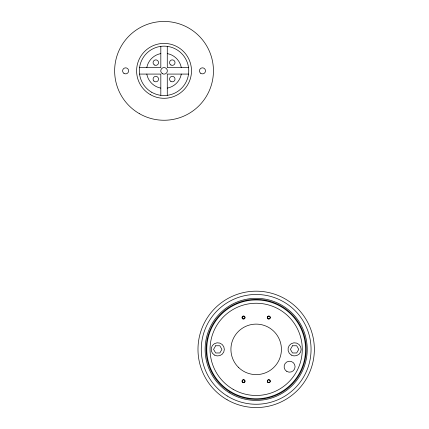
<?xml version="1.0" encoding="UTF-8"?>
<svg xmlns="http://www.w3.org/2000/svg" width="429" height="429" viewBox="0 0 429 429"><rect width="100%" height="100%" fill="white"/><g stroke="black" fill="none" stroke-linecap="round" stroke-linejoin="round"><path stroke-width="0.64" d="M146.788 67.626L146.82 67.428A17.568 17.568 0 0 1 160.623 53.625L160.821 53.593M181.311 74.078L180.679 76.501A17.568 17.568 0 0 1 167.476 88.079L167.272 88.117M139.559 67.626L160.821 67.626L160.821 46.364M188.54 67.626L167.272 67.626L167.272 46.364M139.559 74.078L160.821 74.078L160.821 95.345M188.54 74.078L167.272 74.078L167.272 95.345M167.272 53.593L167.476 53.625A17.568 17.568 0 0 1 181.274 67.428L181.311 67.626M160.821 88.117L160.623 88.079A17.568 17.568 0 0 1 147.415 76.501L146.788 74.078M215.658 345.753L213.572 349.367L215.658 352.976L219.83 352.976L221.916 349.367L219.83 345.753L215.658 345.753M292.508 345.753L290.422 349.367L292.508 352.976L296.68 352.976L298.766 349.367L296.68 345.753L292.508 345.753M214.452 355.067A6.585 6.585 0 0 0 224.335 349.367A6.585 6.585 0 0 0 214.452 343.661A6.585 6.585 0 0 0 214.452 355.067M242.884 382.341A1.319 1.319 0 0 0 244.862 381.204A1.319 1.319 0 0 0 242.884 380.062A1.319 1.319 0 0 0 242.884 382.341M291.302 355.067A6.585 6.585 0 0 0 301.179 349.367A6.585 6.585 0 0 0 291.302 343.661A6.585 6.585 0 0 0 291.302 355.067M242.514 382.346A1.539 1.539 0 0 0 245.05 381.52A1.539 1.539 0 0 0 243.071 379.74A1.539 1.539 0 0 0 242.514 382.346M242.776 318.86A1.539 1.539 0 0 0 245.082 317.53A1.539 1.539 0 0 0 242.776 316.194A1.539 1.539 0 0 0 242.776 318.86M242.884 318.667A1.319 1.319 0 0 0 244.862 317.53A1.319 1.319 0 0 0 242.884 316.387A1.319 1.319 0 0 0 242.884 318.667M268.028 382.534A1.539 1.539 0 0 0 270.329 381.204A1.539 1.539 0 0 0 268.028 379.869A1.539 1.539 0 0 0 268.028 382.534M268.136 382.341A1.319 1.319 0 0 0 270.114 381.204A1.319 1.319 0 0 0 268.136 380.062A1.319 1.319 0 0 0 268.136 382.341M268.028 318.86A1.539 1.539 0 0 0 270.329 317.53A1.539 1.539 0 0 0 268.028 316.194A1.539 1.539 0 0 0 268.028 318.86M268.136 318.667A1.319 1.319 0 0 0 270.114 317.53A1.319 1.319 0 0 0 268.136 316.387A1.319 1.319 0 0 0 268.136 318.667M227.182 395.978A54.891 54.891 0 0 0 311.03 351.163A54.891 54.891 0 0 0 230.293 300.954A54.891 54.891 0 0 0 227.182 395.978M227.075 399.753A58.183 58.183 0 0 0 314.355 349.367A58.183 58.183 0 0 0 227.075 298.975A58.183 58.183 0 0 0 227.075 399.753M229.209 392.717A51.051 51.051 0 0 0 307.191 351.035A51.051 51.051 0 0 0 232.105 304.343A51.051 51.051 0 0 0 229.209 392.717M231.167 392.669A50.005 50.005 0 0 0 306.177 349.367A50.005 50.005 0 0 0 231.167 306.059A50.005 50.005 0 0 0 231.167 392.669M231.467 392.149A49.405 49.405 0 0 0 305.571 349.367A49.405 49.405 0 0 0 231.467 306.579A49.405 49.405 0 0 0 231.467 392.149M233.113 389.296A46.107 46.107 0 0 0 302.279 349.367A46.107 46.107 0 0 0 233.113 309.432A46.107 46.107 0 0 0 233.113 389.296M286.851 371.45A5.491 5.491 0 0 0 295.082 366.698A5.491 5.491 0 0 0 286.851 361.942A5.491 5.491 0 0 0 286.851 371.45M238.315 367.219A25.252 25.252 0 0 0 280.561 355.898A25.252 25.252 0 0 0 249.635 324.973A25.252 25.252 0 0 0 238.315 367.219M139.345 113.637A49.405 49.405 0 0 0 213.449 70.855A49.405 49.405 0 0 0 139.345 28.067A49.405 49.405 0 0 0 139.345 113.637M153.872 81.027A2.746 2.746 0 0 0 158.467 79.799A2.746 2.746 0 0 0 155.105 76.437A2.746 2.746 0 0 0 153.872 81.027M150.327 94.621A27.445 27.445 0 0 0 191.495 70.855A27.445 27.445 0 0 0 150.327 47.083A27.445 27.445 0 0 0 150.327 94.621M151.7 92.246A24.7 24.7 0 0 0 188.749 70.855A24.7 24.7 0 0 0 151.7 49.458A24.7 24.7 0 0 0 151.7 92.246M162.403 73.708A3.293 3.293 0 0 0 167.342 70.855A3.293 3.293 0 0 0 162.403 68.002A3.293 3.293 0 0 0 162.403 73.708M170.908 64.993A2.746 2.746 0 0 0 175.027 62.618A2.746 2.746 0 0 0 170.908 60.242A2.746 2.746 0 0 0 170.908 64.993M154.44 64.993A2.746 2.746 0 0 0 158.558 62.618A2.746 2.746 0 0 0 154.44 60.242A2.746 2.746 0 0 0 154.44 64.993M170.908 81.462A2.746 2.746 0 0 0 175.027 79.086A2.746 2.746 0 0 0 170.908 76.711A2.746 2.746 0 0 0 170.908 81.462M123.938 73.359A3.019 3.019 0 0 0 128.636 71.058A3.019 3.019 0 0 0 124.297 68.141A3.019 3.019 0 0 0 123.938 73.359M200.788 73.359A3.019 3.019 0 0 0 205.486 71.058A3.019 3.019 0 0 0 201.142 68.141A3.019 3.019 0 0 0 200.788 73.359"/></g></svg>
